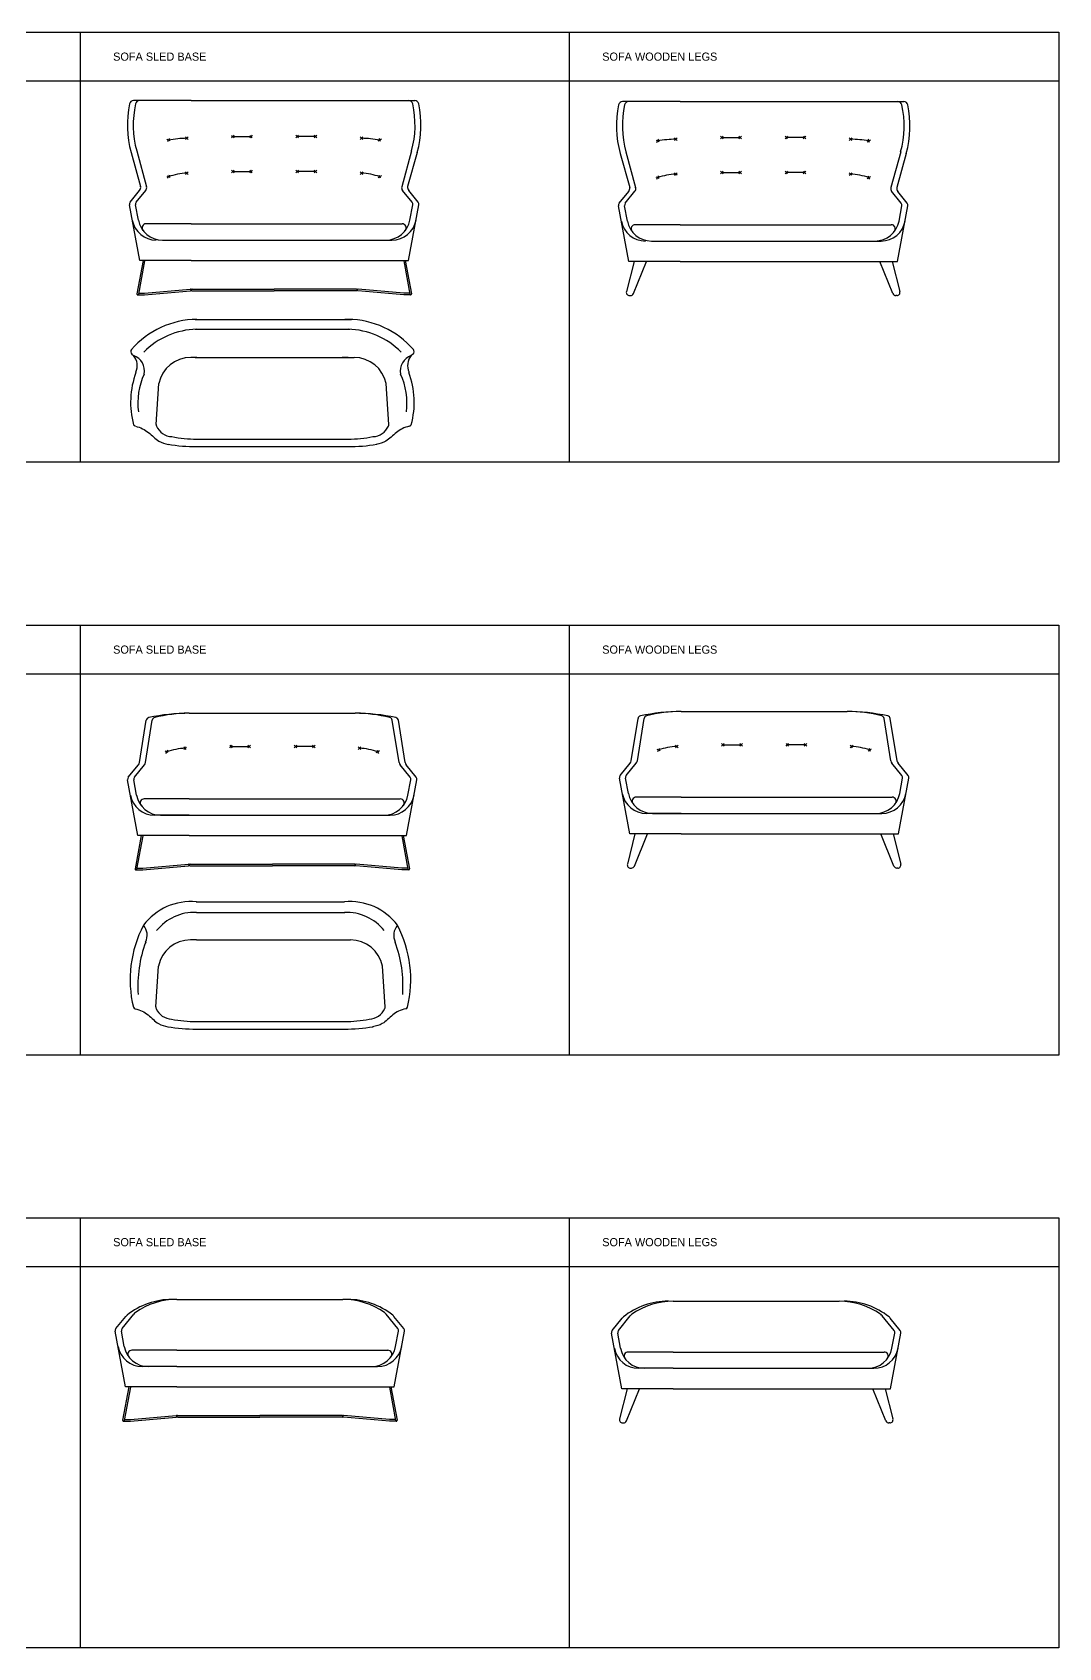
# Model space of a CAD drawing. Header units: millimetres. Extents: x 610 to 13201, y -2506 to 7398.
# Drawn here: x 6906 to 13201, y -2506 to 7398 of the extents above; entities that cross this region are included whole.
import ezdxf

# ---------------------------------------------------------------- set-up
doc = ezdxf.new("R2010")
doc.units = ezdxf.units.MM

# ---------------------------------------------------------------- blocks, each defined once
blk = doc.blocks.new('Table')
for p, q in [((220.1, 4515), (220.1, 7150.4)), ((3220.1, 4515), (3220.1, 7150.4)), ((6211.8, 4515), (6211.8, 7150.4)), ((9211.8, 4515), (9211.8, 7150.4)), ((-379.9, 6850.4), (220.1, 6850.4)), ((12211.8, 6850.4), (-379.9, 6850.4)), ((220.1, 4515), (220.1, 4815)), ((220.1, 4515), (220.1, 4815))]:
    blk.add_line(p, q)
blk.add_lwpolyline([(-379.9, 7150.4), (12211.8, 7150.4), (12211.8, 4515), (-379.9, 4515), (-379.9, 7147.9)])
at = {"char_height": 50}
for s, insert, width, attachment_point in [('MYLO', (-85.8, 7001.2), 588.193, 5), ('ARMCHAIR SLED BASE', (420.1, 7026.2), 2952.329, 1), ('ARMCHAIR WOODEN LEGS', (3420.1, 7026.2), 2952.329, 1), ('SOFA SLED BASE', (6411.8, 7026.2), 2952.329, 1), ('SOFA WOODEN LEGS', (9411.8, 7026.2), 2952.329, 1)]:
    blk.add_mtext(s, dxfattribs=dict(at, insert=insert, width=width, attachment_point=attachment_point))
blk = doc.blocks.new('Table 2')
for p, q in [((1209.7, 4762.3), (1209.7, 7397.7)), ((4209.7, 4762.3), (4209.7, 7397.7)), ((7201.5, 4762.3), (7201.5, 7397.7)), ((10201.5, 4762.3), (10201.5, 7397.7)), ((609.7, 7097.7), (1209.7, 7097.7)), ((13201.5, 7097.7), (609.7, 7097.7)), ((1209.7, 4762.3), (1209.7, 5062.3)), ((1209.7, 4762.3), (1209.7, 5062.3))]:
    blk.add_line(p, q)
blk.add_lwpolyline([(609.7, 7397.7), (13201.5, 7397.7), (13201.5, 4762.3), (609.7, 4762.3), (609.7, 7395.2)])
at = {"char_height": 50}
for s, insert, width, attachment_point in [('MYCROFT', (903.8, 7248.5), 588.193, 5), ('ARMCHAIR SLED BASE', (1409.7, 7273.5), 2952.329, 1), ('ARMCHAIR WOODEN LEGS', (4409.7, 7273.5), 2952.329, 1), ('SOFA SLED BASE', (7401.5, 7273.5), 2952.329, 1), ('SOFA WOODEN LEGS', (10401.5, 7273.5), 2952.329, 1)]:
    blk.add_mtext(s, dxfattribs=dict(at, insert=insert, width=width, attachment_point=attachment_point))
blk = doc.blocks.new('Table 3')
for p, q in [((3024.5, -2744.3), (3024.5, -108.9)), ((6024.5, -2744.3), (6024.5, -108.9)), ((9016.3, -2744.3), (9016.3, -108.9)), ((12016.3, -2744.3), (12016.3, -108.9)), ((2424.5, -408.9), (3024.5, -408.9)), ((15016.3, -408.9), (2424.5, -408.9)), ((3024.5, -2744.3), (3024.5, -2444.3)), ((3024.5, -2744.3), (3024.5, -2444.3))]:
    blk.add_line(p, q)
blk.add_lwpolyline([(2424.5, -108.9), (15016.3, -108.9), (15016.3, -2744.3), (2424.5, -2744.3), (2424.5, -111.4)])
at = {"char_height": 50}
for s, insert, width, attachment_point in [('MYLAR', (2718.6, -258.1), 588.193, 5), ('ARMCHAIR SLED BASE', (3224.5, -233.1), 2952.329, 1), ('ARMCHAIR WOODEN LEGS', (6224.5, -233.1), 2952.329, 1), ('SOFA SLED BASE', (9216.3, -233.1), 2952.329, 1), ('SOFA WOODEN LEGS', (12216.3, -233.1), 2952.329, 1)]:
    blk.add_mtext(s, dxfattribs=dict(at, insert=insert, width=width, attachment_point=attachment_point))
blk = doc.blocks.new('MARK Mylo sofa Plan')
for p, q in [((-5330.1, 5789.4), (-4420.2, 5789.4)), ((-5329.7, 5724.5), (-4419.8, 5724.5)), ((-5329.3, 5555.8), (-5366.3, 5555.8)), ((-5329.3, 5555.8), (-4419.4, 5555.8)), ((-4421, 5555.8), (-4384, 5555.8)), ((-5578.8, 5145.9), (-5562.2, 5396.1)), ((-4171.5, 5145.9), (-4188.2, 5396.1)), ((-5330.2, 5055.8), (-4400.3, 5055.6)), ((-5330.1, 5009.4), (-4420.2, 5009.4))]:
    blk.add_line(p, q)
for centre, radius, start, end in [((-5364.1, 5428.5), 362.6, 84.49718, 143.17293), ((-4386.3, 5428.5), 362.6, 36.82707, 95.50282), ((-5014.8, 5312.2), 721.3, 152.44244, 193.51933), ((-5725.9, 5584), 94.6, 334.50356, 40.86322), ((-5343.2, 5432), 292.7, 87.35619, 141.79426), ((-4407.1, 5432), 292.7, 38.20574, 92.64381), ((-4024.5, 5584), 94.6, 139.13678, 205.49644), ((-4735.5, 5312.2), 721.3, 346.48067, 27.55756), ((-5366.3, 5355.8), 200, 90, 168.3654), ((-4384, 5355.8), 200, 11.6346, 90), ((-4906.2, 5274), 782, 159.85918, 183.77085), ((-4844.1, 5274), 782, 356.22915, 20.14082), ((-5697.6, 5154.7), 21.6, 210.98701, 247.75772), ((-5558.9, 5144.2), 20, 175.16625, 205.70539), ((-5475.7, 5181.3), 111, 204.3172, 266.96056), ((-5329.3, 5856.6), 800.8, 259.03578, 270), ((-4421, 5856.6), 800.8, 270, 280.96422), ((-4274.6, 5181.3), 111, 273.03944, 335.6828), ((-4191.5, 5144.2), 20, 334.29461, 4.83375), ((-4052.7, 5154.7), 21.6, 292.24228, 329.01299), ((-5328.8, 6093.5), 1084, 260.64733, 269.9717), ((-4421.6, 6093.5), 1084, 270.0283, 279.35267)]:
    blk.add_arc(centre, radius, start, end)
for points in [[(-5705.8, 5134.7), (-5689.5, 5130.7), (-5648.6, 5118), (-5604.3, 5078.2), (-5557.3, 5035.6), (-5523.1, 5027.9), (-5502.2, 5023.2)], [(-4044.5, 5134.7), (-4060.8, 5130.7), (-4101.8, 5118), (-4146.1, 5078.2), (-4193.1, 5035.6), (-4227.3, 5027.9), (-4248.1, 5023.2)]]:
    blk.add_open_spline(points, degree=3, knots=[3.3408, 3.3408, 3.3408, 3.3408, 51.149372, 137.192926, 177.314032, 239.800211, 239.800211, 239.800211, 239.800211])
blk = doc.blocks.new('MARK Mycroft sofa Plan')
for p, q in [((-5331.6, 7127.3), (-5351.6, 7127.3)), ((-5341.6, 7127.3), (-4393, 7127.3)), ((-5341.6, 7066.6), (-4393, 7067.3)), ((-5331.6, 7127.3), (-5311.6, 7127.3)), ((-4403, 7127.3), (-4423, 7127.3)), ((-4403, 7127.3), (-4383, 7127.3)), ((-5729.7, 6914.8), (-5719.3, 6905.8)), ((-5331.6, 6893.7), (-5368.6, 6893.7)), ((-5341.6, 6893.7), (-4393, 6893.7)), ((-5331.6, 6893.7), (-5294.7, 6893.7)), ((-4403, 6893.7), (-4440, 6893.7)), ((-4403, 6893.7), (-4366, 6893.7)), ((-4004.9, 6914.8), (-4015.4, 6905.8)), ((-5581.2, 6483.8), (-5564.5, 6734)), ((-4153.5, 6483.8), (-4170.2, 6734)), ((-5341.6, 6393.7), (-4393, 6393.7)), ((-5341.6, 6347.3), (-4393, 6347.3))]:
    blk.add_line(p, q)
for centre, radius, start, end in [((-5325.7, 6587.9), 539.5, 90.62815, 138.87062), ((-5315.5, 6581.8), 485.8, 91.90692, 134.65973), ((-4408.9, 6587.9), 539.5, 41.12938, 89.37185), ((-4419.2, 6581.8), 485.8, 45.34027, 88.09308), ((-5716.7, 6930), 20, 140.3531, 229.37129), ((-4018, 6930), 20, 310.62871, 39.6469), ((-5790.8, 6843.9), 94.6, 334.50356, 40.86322), ((-5750.4, 6812.1), 98.7, 348.28255, 71.60937), ((-5368.6, 6693.7), 200, 90, 168.3654), ((-4366, 6693.7), 200, 11.6346, 90), ((-3984.3, 6812.1), 98.7, 108.39063, 191.71745), ((-3943.9, 6843.9), 94.6, 139.13678, 205.49644), ((-5218.3, 6619.7), 519, 159.45993, 195.45606), ((-5270.9, 6615.4), 421.7, 155.23494, 187.49786), ((-4463.8, 6615.4), 421.7, 352.50214, 24.76506), ((-4516.4, 6619.7), 519, 344.54394, 20.54007), ((-5700, 6492.6), 21.6, 210.98701, 247.75772), ((-5561.2, 6482.1), 20, 175.16625, 205.70539), ((-5478.1, 6519.2), 111, 204.3172, 266.96056), ((-4256.6, 6519.2), 111, 273.03944, 335.6828), ((-4173.4, 6482.1), 20, 334.29461, 4.83375), ((-4034.7, 6492.6), 21.6, 292.24228, 329.01299), ((-5331.1, 7431.4), 1084, 260.64733, 269.9717), ((-5331.6, 7194.5), 800.8, 259.03578, 270), ((-4403, 7194.5), 800.8, 270, 280.96422), ((-4403.6, 7431.4), 1084, 270.0283, 279.35267)]:
    blk.add_arc(centre, radius, start, end)
for points in [[(-5708.1, 6472.6), (-5691.9, 6468.6), (-5650.9, 6455.9), (-5606.6, 6416.1), (-5559.6, 6373.5), (-5525.4, 6365.8), (-5504.6, 6361.1)], [(-4026.5, 6472.6), (-4042.8, 6468.6), (-4083.8, 6455.9), (-4128.1, 6416.1), (-4175.1, 6373.5), (-4209.3, 6365.8), (-4230.1, 6361.1)]]:
    blk.add_open_spline(points, degree=3, knots=[3.3408, 3.3408, 3.3408, 3.3408, 51.149372, 137.192926, 177.314032, 239.800211, 239.800211, 239.800211, 239.800211])
blk = doc.blocks.new('MARK Mylo sofa sled base Front elevation')
for p, q in [((14994.8, 7384.2), (15036.4, 7642.9)), ((15032.3, 7384.2), (15074, 7643.4)), ((15301, 7686.3), (16318.7, 7686.3)), ((16587.5, 7384.2), (16545.8, 7643.4)), ((16625, 7384.2), (16583.4, 7642.9)), ((15152.2, 7455.4), (15162.2, 7450.4)), ((15157.2, 7440.5), (15162.2, 7450.4)), ((15167.2, 7460.4), (15162.2, 7450.4)), ((15172.1, 7445.5), (15162.2, 7450.4)), ((15266.8, 7479.8), (15274.7, 7472)), ((15266.9, 7464.1), (15274.7, 7472)), ((15282.5, 7479.9), (15274.7, 7472)), ((15282.6, 7464.2), (15274.7, 7472)), ((15548.7, 7489.8), (15556.5, 7482)), ((15548.7, 7474.1), (15556.5, 7482)), ((15564.4, 7489.9), (15556.5, 7482)), ((15556.5, 7482), (15668.5, 7482)), ((15564.4, 7474.2), (15556.5, 7482)), ((15660.7, 7489.8), (15668.5, 7482)), ((15660.7, 7474.1), (15668.5, 7482)), ((15676.4, 7489.9), (15668.5, 7482)), ((15676.4, 7474.2), (15668.5, 7482)), ((15944.3, 7489.9), (15952.2, 7482)), ((15944.3, 7474.2), (15952.2, 7482)), ((15960, 7489.8), (15952.2, 7482)), ((16064.2, 7482), (15952.2, 7482)), ((15960, 7474.1), (15952.2, 7482)), ((16056.3, 7489.9), (16064.2, 7482)), ((16056.3, 7474.2), (16064.2, 7482)), ((16072, 7489.8), (16064.2, 7482)), ((16072, 7474.1), (16064.2, 7482)), ((16337.2, 7479.9), (16345, 7472)), ((16337.2, 7464.2), (16345, 7472)), ((16352.9, 7479.8), (16345, 7472)), ((16352.8, 7464.1), (16345, 7472)), ((16447.7, 7445.5), (16457.6, 7450.4)), ((16452.6, 7460.4), (16457.6, 7450.4)), ((16467.5, 7455.4), (16457.6, 7450.4)), ((16462.6, 7440.5), (16457.6, 7450.4)), ((14926.8, 7293.5), (14988.5, 7370.1)), ((14964.3, 7293.5), (15026, 7370.1)), ((16655.5, 7293.5), (16593.7, 7370.1)), ((16693, 7293.5), (16631.2, 7370.1)), ((14986, 6936.3), (14922.7, 7277.3)), ((14977.5, 7183.9), (14960.2, 7277.3)), ((16633.7, 6936.3), (16697, 7277.3)), ((16642.2, 7183.9), (16659.5, 7277.3)), ((15301, 7161.3), (15025, 7161.3)), ((15301, 7161.3), (16319.7, 7161.3)), ((16318.7, 7161.3), (16594.7, 7161.3)), ((15301, 7061.3), (15087.5, 7061.3)), ((15125, 7061.3), (16106.2, 7061.3)), ((16106.2, 7061.3), (16318.7, 7061.3)), ((16318.7, 7061.3), (16532.2, 7061.3)), ((15006, 6936.3), (14968.1, 6732.2)), ((15015.9, 6934.5), (14978, 6730.4)), ((15301, 6936.3), (14986, 6936.3)), ((15301, 6936.3), (16319.7, 6936.3)), ((16318.7, 6936.3), (16633.7, 6936.3)), ((16603.9, 6934.5), (16641.8, 6730.4)), ((16613.7, 6936.3), (16651.6, 6732.2)), ((14979.1, 6736.3), (15014.4, 6736.3)), ((15015.2, 6736.3), (15295.6, 6760.9)), ((15015.7, 6726.3), (15296.5, 6750.9)), ((15301, 6755.9), (15301, 6755.9)), ((15301, 6755.9), (15301, 6755.9)), ((15305.6, 6750.9), (15810.3, 6750.9)), ((15306, 6760.9), (15810.3, 6760.9)), ((16314.7, 6760.9), (15810.3, 6760.9)), ((16315.1, 6750.9), (15810.3, 6750.9)), ((16604.1, 6726.3), (16323.3, 6750.9)), ((16604.5, 6736.3), (16324.2, 6760.9)), ((16640.7, 6736.3), (16605.4, 6736.3)), ((14973, 6726.3), (14973, 6726.3)), ((14973, 6726.3), (15014.8, 6726.3)), ((16646.7, 6726.3), (16604.9, 6726.3)), ((16646.7, 6726.3), (16646.7, 6726.3))]:
    blk.add_line(p, q)
for centre, radius, start, end in [((15056.1, 7639.8), 20, 102.36738, 170.86982), ((15301, 6522.9), 1163.4, 90, 102.36738), ((15093.7, 7640.3), 20, 104.31047, 170.86982), ((15301, 6827.5), 858.7, 90, 104.31047), ((16318.7, 6522.9), 1163.4, 77.63262, 90), ((16318.7, 6827.5), 858.7, 75.68953, 90), ((16526, 7640.3), 20, 9.13018, 75.68953), ((16563.6, 7639.8), 20, 9.13018, 77.63262), ((15301, 7029.7), 443, 93.40475, 108.26756), ((16318.7, 7029.7), 443, 71.73244, 86.59525), ((14965.2, 7388.9), 30, 321.14663, 350.86982), ((15002.7, 7388.9), 30, 321.14663, 350.86982), ((16617.1, 7388.9), 30, 189.13018, 218.85337), ((16654.6, 7388.9), 30, 189.13018, 218.85337), ((14942.4, 7280.9), 20, 141.14663, 190.52078), ((14979.9, 7280.9), 20, 141.14663, 190.52078), ((16639.9, 7280.9), 20, 349.47922, 38.85337), ((16677.4, 7280.9), 20, 349.47922, 38.85337), ((15087.5, 7211.3), 150, 190.52078, 270), ((15125, 7211.3), 150, 190.52078, 270), ((15025, 7136.3), 25, 90, 216.8699), ((16494.7, 7211.3), 150, 270, 349.47922), ((16532.2, 7211.3), 150, 270, 349.47922), ((16594.7, 7136.3), 25, 323.1301, 90), ((15014.4, 6746.3), 10, 270, 274.99926), ((15296, 6755.9), 5, 0, 94.99926), ((15296, 6755.9), 5, 274.99926, 0), ((15306, 6755.9), 5, 85.00074, 180), ((15306, 6755.9), 5, 180, 265.00074), ((16314.7, 6755.9), 5, 0, 94.99926), ((16314.7, 6755.9), 5, 274.99926, 0), ((16323.7, 6755.9), 5, 85.00074, 180), ((16323.7, 6755.9), 5, 180, 265.00074), ((16605.4, 6746.3), 10, 265.00074, 270), ((14973, 6731.3), 5, 169.47922, 270), ((14973, 6731.3), 5, 270, 349.47922), ((15014.8, 6736.3), 10, 270, 274.99926), ((16604.9, 6736.3), 10, 265.00074, 270), ((16646.7, 6731.3), 5, 190.52078, 270), ((16646.7, 6731.3), 5, 270, 10.52078)]:
    blk.add_arc(centre, radius, start, end)
blk = doc.blocks.new('MARK Mylo sofa wooden legs Front elevation')
for p, q in [((14994.8, 5625.6), (15036.4, 5884.4)), ((15032.3, 5625.6), (15074, 5884.9)), ((15301, 5927.8), (16318.7, 5927.8)), ((16587.5, 5625.6), (16545.8, 5884.9)), ((16625, 5625.6), (16583.4, 5884.4)), ((15152.2, 5696.9), (15162.2, 5691.9)), ((15157.2, 5682), (15162.2, 5691.9)), ((15167.2, 5701.8), (15162.2, 5691.9)), ((15172.1, 5686.9), (15162.2, 5691.9)), ((15266.8, 5721.3), (15274.7, 5713.5)), ((15266.9, 5705.6), (15274.7, 5713.5)), ((15282.5, 5721.3), (15274.7, 5713.5)), ((15282.6, 5705.6), (15274.7, 5713.5)), ((15548.7, 5731.3), (15556.5, 5723.5)), ((15548.7, 5715.6), (15556.5, 5723.5)), ((15564.4, 5731.3), (15556.5, 5723.5)), ((15556.5, 5723.5), (15668.5, 5723.5)), ((15564.4, 5715.6), (15556.5, 5723.5)), ((15660.7, 5731.3), (15668.5, 5723.5)), ((15660.7, 5715.6), (15668.5, 5723.5)), ((15676.4, 5731.3), (15668.5, 5723.5)), ((15676.4, 5715.6), (15668.5, 5723.5)), ((15944.3, 5731.3), (15952.2, 5723.5)), ((15944.3, 5715.6), (15952.2, 5723.5)), ((15960, 5731.3), (15952.2, 5723.5)), ((16064.2, 5723.5), (15952.2, 5723.5)), ((15960, 5715.6), (15952.2, 5723.5)), ((16056.3, 5731.3), (16064.2, 5723.5)), ((16056.3, 5715.6), (16064.2, 5723.5)), ((16072, 5731.3), (16064.2, 5723.5)), ((16072, 5715.6), (16064.2, 5723.5)), ((16337.2, 5721.3), (16345, 5713.5)), ((16337.2, 5705.6), (16345, 5713.5)), ((16352.9, 5721.3), (16345, 5713.5)), ((16352.8, 5705.6), (16345, 5713.5)), ((16447.7, 5686.9), (16457.6, 5691.9)), ((16452.6, 5701.8), (16457.6, 5691.9)), ((16467.5, 5696.9), (16457.6, 5691.9)), ((16462.6, 5682), (16457.6, 5691.9)), ((14926.8, 5534.9), (14988.5, 5611.6)), ((14964.3, 5534.9), (15026, 5611.6)), ((16655.5, 5534.9), (16593.7, 5611.6)), ((16693, 5534.9), (16631.2, 5611.6)), ((14986, 5177.8), (14922.7, 5518.7)), ((14977.5, 5425.4), (14960.2, 5518.7)), ((16633.7, 5177.8), (16697, 5518.7)), ((16642.2, 5425.4), (16659.5, 5518.7)), ((15301, 5402.8), (15025, 5402.8)), ((15301, 5402.8), (16319.7, 5402.8)), ((16318.7, 5402.8), (16594.7, 5402.8)), ((15301, 5302.8), (15087.5, 5302.8)), ((15125, 5302.8), (16106.2, 5302.8)), ((16106.2, 5302.8), (16318.7, 5302.8)), ((16318.7, 5302.8), (16532.2, 5302.8)), ((15017.8, 5177.8), (14971.2, 4992.6)), ((15301, 5177.8), (14986, 5177.8)), ((15014.1, 4980.2), (15094.2, 5177.8)), ((15301, 5177.8), (16319.7, 5177.8)), ((16318.7, 5177.8), (16633.7, 5177.8)), ((16605.7, 4980.2), (16525.5, 5177.8)), ((16601.9, 5177.8), (16648.6, 4992.6)), ((14990.6, 4967.8), (14995.5, 4967.8)), ((16629.2, 4967.8), (16624.2, 4967.8))]:
    blk.add_line(p, q)
for centre, radius, start, end in [((15056.1, 5881.2), 20, 102.36738, 170.86982), ((15301, 4764.3), 1163.4, 90, 102.36738), ((15093.7, 5881.7), 20, 104.31047, 170.86982), ((15301, 5069), 858.7, 90, 104.31047), ((16318.7, 4764.3), 1163.4, 77.63262, 90), ((16318.7, 5069), 858.7, 75.68953, 90), ((16526, 5881.7), 20, 9.13018, 75.68953), ((16563.6, 5881.2), 20, 9.13018, 77.63262), ((15301, 5271.2), 443, 93.40475, 108.26756), ((16318.7, 5271.2), 443, 71.73244, 86.59525), ((14965.2, 5630.4), 30, 321.14663, 350.86982), ((15002.7, 5630.4), 30, 321.14663, 350.86982), ((16617.1, 5630.4), 30, 189.13018, 218.85337), ((16654.6, 5630.4), 30, 189.13018, 218.85337), ((14942.4, 5522.4), 20, 141.14663, 190.52078), ((14979.9, 5522.4), 20, 141.14663, 190.52078), ((16639.9, 5522.4), 20, 349.47922, 38.85337), ((16677.4, 5522.4), 20, 349.47922, 38.85337), ((15087.5, 5452.8), 150, 190.52078, 270), ((15125, 5452.8), 150, 190.52078, 270), ((15025, 5377.8), 25, 90, 216.8699), ((16494.7, 5452.8), 150, 270, 349.47922), ((16532.2, 5452.8), 150, 270, 349.47922), ((16594.7, 5377.8), 25, 323.1301, 90), ((14990.6, 4987.8), 20, 165.86387, 270), ((14995.5, 4987.8), 20, 270, 337.91447), ((16624.2, 4987.8), 20, 202.08553, 270), ((16629.2, 4987.8), 20, 270, 14.13613)]:
    blk.add_arc(centre, radius, start, end)
blk = doc.blocks.new('MARK Mycroft sofa sled base Front elevation')
for p, q in [((17451.3, 7916.3), (17098, 7916.3)), ((17451.3, 7916.3), (18469.9, 7916.3)), ((18469.9, 7916.3), (18823.1, 7916.3)), ((17303, 7680.1), (17313, 7675.1)), ((17308, 7665.2), (17313, 7675.1)), ((17317.9, 7685), (17313, 7675.1)), ((17322.9, 7670.1), (17313, 7675.1)), ((17417.1, 7693.7), (17425, 7685.9)), ((17417.2, 7678), (17425, 7685.9)), ((17432.8, 7693.8), (17425, 7685.9)), ((17432.8, 7678.1), (17425, 7685.9)), ((17698.9, 7703.7), (17706.8, 7695.9)), ((17699, 7688), (17706.8, 7695.9)), ((17714.6, 7703.8), (17706.8, 7695.9)), ((17706.8, 7695.9), (17818.8, 7695.9)), ((17714.7, 7688.1), (17706.8, 7695.9)), ((17810.9, 7703.7), (17818.8, 7695.9)), ((17811, 7688), (17818.8, 7695.9)), ((17826.6, 7703.8), (17818.8, 7695.9)), ((17826.7, 7688.1), (17818.8, 7695.9)), ((18094.5, 7688.1), (18102.4, 7695.9)), ((18094.6, 7703.8), (18102.4, 7695.9)), ((18110.3, 7703.7), (18102.4, 7695.9)), ((18214.4, 7695.9), (18102.4, 7695.9)), ((18110.2, 7688), (18102.4, 7695.9)), ((18206.5, 7688.1), (18214.4, 7695.9)), ((18206.6, 7703.8), (18214.4, 7695.9)), ((18222.3, 7703.7), (18214.4, 7695.9)), ((18222.2, 7688), (18214.4, 7695.9)), ((18488.3, 7678.1), (18496.2, 7685.9)), ((18488.4, 7693.8), (18496.2, 7685.9)), ((18504.1, 7693.7), (18496.2, 7685.9)), ((18504, 7678), (18496.2, 7685.9)), ((18598.3, 7670.1), (18608.2, 7675.1)), ((18603.2, 7685), (18608.2, 7675.1)), ((18618.2, 7680.1), (18608.2, 7675.1)), ((18613.2, 7665.2), (18608.2, 7675.1)), ((17082.9, 7598.9), (17141.7, 7389.4)), ((17117.6, 7608.4), (17177.9, 7388.6)), ((18803.6, 7608.4), (18743.3, 7388.6)), ((18838.3, 7598.9), (18779.5, 7389.4)), ((17302.5, 7455.4), (17312.4, 7450.4)), ((17307.4, 7440.5), (17312.4, 7450.4)), ((17317.4, 7460.4), (17312.4, 7450.4)), ((17322.3, 7445.5), (17312.4, 7450.4)), ((17417.1, 7479.8), (17425, 7472)), ((17417.2, 7464.1), (17425, 7472)), ((17432.8, 7479.9), (17425, 7472)), ((17432.8, 7464.2), (17425, 7472)), ((17698.9, 7489.8), (17706.8, 7482)), ((17699, 7474.1), (17706.8, 7482)), ((17714.6, 7489.9), (17706.8, 7482)), ((17706.8, 7482), (17818.8, 7482)), ((17714.7, 7474.2), (17706.8, 7482)), ((17810.9, 7489.8), (17818.8, 7482)), ((17811, 7474.1), (17818.8, 7482)), ((17826.6, 7489.9), (17818.8, 7482)), ((17826.7, 7474.2), (17818.8, 7482)), ((18094.5, 7474.2), (18102.4, 7482)), ((18094.6, 7489.9), (18102.4, 7482)), ((18110.3, 7489.8), (18102.4, 7482)), ((18214.4, 7482), (18102.4, 7482)), ((18110.2, 7474.1), (18102.4, 7482)), ((18206.5, 7474.2), (18214.4, 7482)), ((18206.6, 7489.9), (18214.4, 7482)), ((18222.3, 7489.8), (18214.4, 7482)), ((18222.2, 7474.1), (18214.4, 7482)), ((18488.3, 7464.2), (18496.2, 7472)), ((18488.4, 7479.9), (18496.2, 7472)), ((18504.1, 7479.8), (18496.2, 7472)), ((18504, 7464.1), (18496.2, 7472)), ((18598.9, 7445.5), (18608.8, 7450.4)), ((18603.8, 7460.4), (18608.8, 7450.4)), ((18618.7, 7455.4), (18608.8, 7450.4)), ((18613.8, 7440.5), (18608.8, 7450.4)), ((17077, 7293.5), (17135.4, 7365.9)), ((17114.5, 7293.5), (17173.3, 7366.3)), ((18806.6, 7293.5), (18747.9, 7366.3)), ((18844.1, 7293.5), (18785.8, 7365.9)), ((17136.3, 6936.3), (17073, 7277.3)), ((17127.8, 7183.9), (17110.5, 7277.3)), ((18784.9, 6936.3), (18848.2, 7277.3)), ((18793.4, 7183.9), (18810.7, 7277.3)), ((17451.3, 7161.3), (17175.3, 7161.3)), ((17451.3, 7161.3), (18469.9, 7161.3)), ((18469.9, 7161.3), (18745.9, 7161.3)), ((17275.3, 7061.3), (18256.4, 7061.3)), ((18256.4, 7061.3), (18683.4, 7061.3)), ((17156.3, 6936.3), (17118.4, 6732.2)), ((17166.1, 6934.5), (17128.2, 6730.4)), ((17451.3, 6936.3), (17136.3, 6936.3)), ((17451.3, 6936.3), (18469.9, 6936.3)), ((18469.9, 6936.3), (18784.9, 6936.3)), ((18469.9, 6936.3), (18784.9, 6936.3)), ((18755.1, 6934.5), (18793, 6730.4)), ((18764.9, 6936.3), (18802.8, 6732.2)), ((17129.3, 6736.3), (17164.6, 6736.3)), ((17165.5, 6736.3), (17445.8, 6760.9)), ((17165.9, 6726.3), (17446.7, 6750.9)), ((17451.3, 6755.9), (17451.3, 6755.9)), ((17451.3, 6755.9), (17451.3, 6755.9)), ((17455.8, 6750.9), (17960.6, 6750.9)), ((17456.3, 6760.9), (17960.6, 6760.9)), ((18464.9, 6760.9), (17960.6, 6760.9)), ((18465.3, 6750.9), (17960.6, 6750.9)), ((18755.3, 6726.3), (18474.5, 6750.9)), ((18755.7, 6736.3), (18475.3, 6760.9)), ((18791.9, 6736.3), (18756.6, 6736.3)), ((17123.3, 6726.3), (17123.3, 6726.3)), ((17123.3, 6726.3), (17165.1, 6726.3)), ((18797.9, 6726.3), (18756.1, 6726.3)), ((18797.9, 6726.3), (18797.9, 6726.3))]:
    blk.add_line(p, q)
for centre, radius, start, end in [((17696.3, 7767.1), 636, 168.26845, 195.33328), ((17098, 7891.3), 25, 90, 168.26845), ((17696.3, 7767.1), 600, 167.52248, 195.33328), ((17134.9, 7891.3), 25, 90, 167.52248), ((18786.3, 7891.3), 25, 12.47752, 90), ((18224.9, 7767.1), 600, 344.66672, 12.47752), ((18823.1, 7891.3), 25, 11.73155, 90), ((18224.9, 7767.1), 636, 344.66672, 11.73155), ((17451.3, 6827.5), 858.7, 91.75576, 99.26959), ((18469.9, 6827.5), 858.7, 80.73041, 88.24424), ((17451.3, 7029.7), 443, 93.40475, 108.26756), ((18469.9, 7029.7), 443, 71.73244, 86.59525), ((17112.1, 7384.8), 30, 321.14663, 8.94538), ((17153.8, 7382), 25, 321.14663, 15.33328), ((18767.4, 7382), 25, 164.66672, 218.85337), ((18809.1, 7384.8), 30, 171.05462, 218.85337), ((17092.6, 7280.9), 20, 141.14663, 190.52078), ((17130.1, 7280.9), 20, 141.14663, 190.52078), ((18791.1, 7280.9), 20, 349.47922, 38.85337), ((18828.6, 7280.9), 20, 349.47922, 38.85337), ((17237.8, 7211.3), 150, 190.52078, 270), ((17275.3, 7211.3), 150, 190.52078, 270), ((17175.3, 7136.3), 25, 90, 216.8699), ((18645.9, 7211.3), 150, 270, 349.47922), ((18683.4, 7211.3), 150, 270, 349.47922), ((18745.9, 7136.3), 25, 323.1301, 90), ((17164.6, 6746.3), 10, 270, 274.99926), ((17446.3, 6755.9), 5, 0, 94.99926), ((17446.3, 6755.9), 5, 274.99926, 0), ((17456.3, 6755.9), 5, 85.00074, 180), ((17456.3, 6755.9), 5, 180, 265.00074), ((18464.9, 6755.9), 5, 0, 94.99926), ((18464.9, 6755.9), 5, 274.99926, 0), ((18474.9, 6755.9), 5, 85.00074, 180), ((18474.9, 6755.9), 5, 180, 265.00074), ((18756.6, 6746.3), 10, 265.00074, 270), ((17123.3, 6731.3), 5, 169.47922, 270), ((17123.3, 6731.3), 5, 270, 349.47922), ((17165.1, 6736.3), 10, 270, 274.99926), ((18756.1, 6736.3), 10, 265.00074, 270), ((18797.9, 6731.3), 5, 190.52078, 270), ((18797.9, 6731.3), 5, 270, 10.52078)]:
    blk.add_arc(centre, radius, start, end)
blk = doc.blocks.new('MARK Mycroft sofa wooden legs Front elevation')
for p, q in [((17451.3, 6157.8), (17098, 6157.8)), ((17451.3, 6157.8), (18469.9, 6157.8)), ((18469.9, 6157.8), (18823.1, 6157.8)), ((17698.9, 5945.2), (17706.8, 5937.4)), ((17714.6, 5945.2), (17706.8, 5937.4)), ((17810.9, 5945.2), (17818.8, 5937.4)), ((17826.6, 5945.2), (17818.8, 5937.4)), ((18094.6, 5945.2), (18102.4, 5937.4)), ((18110.3, 5945.2), (18102.4, 5937.4)), ((18206.6, 5945.2), (18214.4, 5937.4)), ((18222.3, 5945.2), (18214.4, 5937.4)), ((17117.6, 5849.9), (17177.9, 5630.1)), ((17303, 5921.5), (17313, 5916.5)), ((17308, 5906.6), (17313, 5916.5)), ((17317.9, 5926.5), (17313, 5916.5)), ((17322.9, 5911.5), (17313, 5916.5)), ((17417.1, 5935.2), (17425, 5927.4)), ((17417.2, 5919.5), (17425, 5927.4)), ((17432.8, 5935.2), (17425, 5927.4)), ((17432.8, 5919.5), (17425, 5927.4)), ((17699, 5929.5), (17706.8, 5937.4)), ((17706.8, 5937.4), (17818.8, 5937.4)), ((17714.7, 5929.5), (17706.8, 5937.4)), ((17811, 5929.5), (17818.8, 5937.4)), ((17826.7, 5929.5), (17818.8, 5937.4)), ((18094.5, 5929.5), (18102.4, 5937.4)), ((18214.4, 5937.4), (18102.4, 5937.4)), ((18110.2, 5929.5), (18102.4, 5937.4)), ((18206.5, 5929.5), (18214.4, 5937.4)), ((18222.2, 5929.5), (18214.4, 5937.4)), ((18488.3, 5919.5), (18496.2, 5927.4)), ((18488.4, 5935.2), (18496.2, 5927.4)), ((18504.1, 5935.2), (18496.2, 5927.4)), ((18504, 5919.5), (18496.2, 5927.4)), ((18598.3, 5911.5), (18608.2, 5916.5)), ((18603.2, 5926.5), (18608.2, 5916.5)), ((18618.2, 5921.5), (18608.2, 5916.5)), ((18613.2, 5906.6), (18608.2, 5916.5)), ((18803.6, 5849.9), (18743.3, 5630.1)), ((17082.9, 5840.3), (17141.7, 5630.9)), ((18838.3, 5840.3), (18779.5, 5630.9)), ((17302.5, 5696.9), (17312.4, 5691.9)), ((17307.4, 5682), (17312.4, 5691.9)), ((17317.4, 5701.8), (17312.4, 5691.9)), ((17322.3, 5686.9), (17312.4, 5691.9)), ((17417.1, 5721.3), (17425, 5713.5)), ((17417.2, 5705.6), (17425, 5713.5)), ((17432.8, 5721.3), (17425, 5713.5)), ((17432.8, 5705.6), (17425, 5713.5)), ((17698.9, 5731.3), (17706.8, 5723.5)), ((17699, 5715.6), (17706.8, 5723.5)), ((17714.6, 5731.3), (17706.8, 5723.5)), ((17706.8, 5723.5), (17818.8, 5723.5)), ((17714.7, 5715.6), (17706.8, 5723.5)), ((17810.9, 5731.3), (17818.8, 5723.5)), ((17811, 5715.6), (17818.8, 5723.5)), ((17826.6, 5731.3), (17818.8, 5723.5)), ((17826.7, 5715.6), (17818.8, 5723.5)), ((18094.5, 5715.6), (18102.4, 5723.5)), ((18094.6, 5731.3), (18102.4, 5723.5)), ((18110.3, 5731.3), (18102.4, 5723.5)), ((18214.4, 5723.5), (18102.4, 5723.5)), ((18110.2, 5715.6), (18102.4, 5723.5)), ((18206.5, 5715.6), (18214.4, 5723.5)), ((18206.6, 5731.3), (18214.4, 5723.5)), ((18222.3, 5731.3), (18214.4, 5723.5)), ((18222.2, 5715.6), (18214.4, 5723.5)), ((18488.3, 5705.6), (18496.2, 5713.5)), ((18488.4, 5721.3), (18496.2, 5713.5)), ((18504.1, 5721.3), (18496.2, 5713.5)), ((18504, 5705.6), (18496.2, 5713.5)), ((18598.9, 5686.9), (18608.8, 5691.9)), ((18603.8, 5701.8), (18608.8, 5691.9)), ((18618.7, 5696.9), (18608.8, 5691.9)), ((18613.8, 5682), (18608.8, 5691.9)), ((17077, 5534.9), (17135.4, 5607.4)), ((17114.5, 5534.9), (17173.3, 5607.8)), ((18806.6, 5534.9), (18747.9, 5607.8)), ((18844.1, 5534.9), (18785.8, 5607.4)), ((17136.3, 5177.8), (17073, 5518.7)), ((17127.8, 5425.4), (17110.5, 5518.7)), ((18784.9, 5177.8), (18848.2, 5518.7)), ((18793.4, 5425.4), (18810.7, 5518.7)), ((17451.3, 5402.8), (17175.3, 5402.8)), ((17451.3, 5402.8), (18469.9, 5402.8)), ((18469.9, 5402.8), (18745.9, 5402.8)), ((17275.3, 5302.8), (18256.4, 5302.8)), ((18256.4, 5302.8), (18683.4, 5302.8)), ((17168.1, 5177.8), (17121.4, 4992.6)), ((17451.3, 5177.8), (17136.3, 5177.8)), ((17164.3, 4980.2), (17244.5, 5177.8)), ((17451.3, 5177.8), (18469.9, 5177.8)), ((18469.9, 5177.8), (18784.9, 5177.8)), ((18469.9, 5177.8), (18784.9, 5177.8)), ((18755.9, 4980.2), (18675.8, 5177.8)), ((18752.2, 5177.8), (18798.8, 4992.6)), ((17140.8, 4967.8), (17145.8, 4967.8)), ((18779.4, 4967.8), (18774.5, 4967.8))]:
    blk.add_line(p, q)
for centre, radius, start, end in [((17098, 6132.8), 25, 90, 168.26845), ((17134.9, 6132.8), 25, 90, 167.52248), ((18786.3, 6132.8), 25, 12.47752, 90), ((18823.1, 6132.8), 25, 11.73155, 90), ((17696.3, 6008.5), 636, 168.26845, 195.33328), ((17696.3, 6008.5), 600, 167.52248, 195.33328), ((18224.9, 6008.5), 600, 344.66672, 12.47752), ((18224.9, 6008.5), 636, 344.66672, 11.73155), ((17451.3, 5069), 858.7, 91.75576, 99.26959), ((18469.9, 5069), 858.7, 80.73041, 88.24424), ((17451.3, 5271.2), 443, 93.40475, 108.26756), ((18469.9, 5271.2), 443, 71.73244, 86.59525), ((17112.1, 5626.2), 30, 321.14663, 8.94538), ((17153.8, 5623.5), 25, 321.14663, 15.33328), ((18767.4, 5623.5), 25, 164.66672, 218.85337), ((18809.1, 5626.2), 30, 171.05462, 218.85337), ((17092.6, 5522.4), 20, 141.14663, 190.52078), ((17130.1, 5522.4), 20, 141.14663, 190.52078), ((18791.1, 5522.4), 20, 349.47922, 38.85337), ((18828.6, 5522.4), 20, 349.47922, 38.85337), ((17237.8, 5452.8), 150, 190.52078, 270), ((17275.3, 5452.8), 150, 190.52078, 270), ((17175.3, 5377.8), 25, 90, 216.8699), ((18645.9, 5452.8), 150, 270, 349.47922), ((18683.4, 5452.8), 150, 270, 349.47922), ((18745.9, 5377.8), 25, 323.1301, 90), ((17140.8, 4987.8), 20, 165.86387, 270), ((17145.8, 4987.8), 20, 270, 337.91447), ((18774.5, 4987.8), 20, 202.08553, 270), ((18779.4, 4987.8), 20, 270, 14.13613)]:
    blk.add_arc(centre, radius, start, end)
blk = doc.blocks.new('MARK Mylar sofa wooden legs Front elevation')
for p, q in [((12954.8, 5714.2), (13972.5, 5714.2)), ((12580.6, 5534.9), (12641.2, 5610.1)), ((12618.1, 5534.9), (12690.1, 5624.2)), ((14309.3, 5534.9), (14237.3, 5624.2)), ((14346.8, 5534.9), (14286.2, 5610.1)), ((12639.8, 5177.8), (12576.5, 5518.7)), ((12631.3, 5425.4), (12614, 5518.7)), ((14287.5, 5177.8), (14350.8, 5518.7)), ((14296, 5425.4), (14313.3, 5518.7)), ((12954.8, 5402.8), (12678.8, 5402.8)), ((12954.8, 5402.8), (13972.5, 5402.8)), ((13972.5, 5402.8), (14248.5, 5402.8)), ((12954.8, 5302.8), (12741.3, 5302.8)), ((12954.8, 5302.8), (13972.5, 5302.8)), ((13972.5, 5302.8), (14186, 5302.8)), ((12671.6, 5177.8), (12625, 4992.6)), ((12954.8, 5177.8), (12639.8, 5177.8)), ((12667.9, 4980.2), (12748, 5177.8)), ((12954.8, 5177.8), (13972.5, 5177.8)), ((13972.5, 5177.8), (14287.5, 5177.8)), ((14259.5, 4980.2), (14179.3, 5177.8)), ((14255.7, 5177.8), (14302.4, 4992.6)), ((12644.4, 4967.8), (12649.3, 4967.8)), ((14283, 4967.8), (14278, 4967.8))]:
    blk.add_line(p, q)
for centre, radius, start, end in [((12924.8, 5271.2), 443, 90, 128.50702), ((12954.8, 5271.2), 443, 90, 125.0716), ((13972.5, 5271.2), 443, 54.9284, 90), ((14002.5, 5271.2), 443, 51.49298, 90), ((12680.1, 5578.8), 50, 128.50702, 141.14663), ((12729, 5592.9), 50, 125.0716, 141.14663), ((14198.4, 5592.9), 50, 38.85337, 54.9284), ((14247.2, 5578.8), 50, 38.85337, 51.49298), ((12596.2, 5522.4), 20, 141.14663, 190.52078), ((12633.7, 5522.4), 20, 141.14663, 190.52078), ((14293.7, 5522.4), 20, 349.47922, 38.85337), ((14331.2, 5522.4), 20, 349.47922, 38.85337), ((12741.3, 5452.8), 150, 190.52078, 270), ((12778.8, 5452.8), 150, 190.52078, 270), ((12678.8, 5377.8), 25, 90, 216.8699), ((14148.5, 5452.8), 150, 270, 349.47922), ((14186, 5452.8), 150, 270, 349.47922), ((14248.5, 5377.8), 25, 323.1301, 90), ((12644.4, 4987.8), 20, 165.86387, 270), ((12649.3, 4987.8), 20, 270, 337.91447), ((14278, 4987.8), 20, 202.08553, 270), ((14283, 4987.8), 20, 270, 14.13613)]:
    blk.add_arc(centre, radius, start, end)
blk = doc.blocks.new('MARK Mylar sofa sled base Front elevation')
for p, q in [((1894.7, -554.7), (2912.4, -554.7)), ((1520.5, -734), (1581.1, -658.8)), ((1558, -734), (1629.9, -644.7)), ((3249.1, -734), (3177.2, -644.7)), ((3286.6, -734), (3226, -658.8)), ((1579.7, -1091.2), (1516.4, -750.2)), ((1571.2, -843.6), (1553.9, -750.2)), ((3227.4, -1091.2), (3290.7, -750.2)), ((3235.9, -843.6), (3253.2, -750.2)), ((1894.7, -866.2), (1618.7, -866.2)), ((1894.7, -866.2), (2912.4, -866.2)), ((2912.4, -866.2), (3188.4, -866.2)), ((1894.7, -966.2), (1681.2, -966.2)), ((1894.7, -966.2), (2912.4, -966.2)), ((2912.4, -966.2), (3125.9, -966.2)), ((1599.7, -1091.2), (1561.8, -1295.3)), ((1609.5, -1093), (1571.6, -1297.1)), ((1894.7, -1091.2), (1579.7, -1091.2)), ((1894.7, -1091.2), (2912.4, -1091.2)), ((2912.4, -1091.2), (3227.4, -1091.2)), ((3197.6, -1093), (3235.5, -1297.1)), ((3207.4, -1091.2), (3245.3, -1295.3)), ((1608.9, -1291.2), (1889.3, -1266.6)), ((1609.3, -1301.2), (1890.1, -1276.6)), ((1894.7, -1271.6), (1894.7, -1271.6)), ((1894.7, -1271.6), (1894.7, -1271.6)), ((1894.7, -1271.6), (1894.7, -1271.6)), ((1894.7, -1271.6), (1894.7, -1271.6)), ((1894.7, -1271.6), (1894.7, -1271.6)), ((1894.7, -1271.6), (1894.7, -1271.6)), ((1899.3, -1276.6), (2404, -1276.6)), ((1899.7, -1266.6), (2404, -1266.6)), ((2908.3, -1266.6), (2404, -1266.6)), ((2908.8, -1276.6), (2404, -1276.6)), ((3197.8, -1301.2), (2917, -1276.6)), ((3198.2, -1291.2), (2917.8, -1266.6)), ((1566.7, -1301.2), (1566.7, -1301.2)), ((1566.7, -1301.2), (1608.5, -1301.2)), ((1572.7, -1291.2), (1608, -1291.2)), ((3240.4, -1301.2), (3198.6, -1301.2)), ((3234.4, -1291.2), (3199.1, -1291.2)), ((3240.4, -1301.2), (3240.4, -1301.2))]:
    blk.add_line(p, q)
for centre, radius, start, end in [((1864.7, -997.8), 443, 90, 128.50702), ((1894.7, -997.8), 443, 90, 125.0716), ((2912.4, -997.8), 443, 54.9284, 90), ((2942.4, -997.8), 443, 51.49298, 90), ((1620, -690.2), 50, 128.50702, 141.14663), ((1668.9, -676.1), 50, 125.0716, 141.14663), ((3138.2, -676.1), 50, 38.85337, 54.9284), ((3187.1, -690.2), 50, 38.85337, 51.49298), ((1536.1, -746.6), 20, 141.14663, 190.52078), ((1573.6, -746.6), 20, 141.14663, 190.52078), ((3233.6, -746.6), 20, 349.47922, 38.85337), ((3271.1, -746.6), 20, 349.47922, 38.85337), ((1681.2, -816.2), 150, 190.52078, 270), ((1718.7, -816.2), 150, 190.52078, 270), ((1618.7, -891.2), 25, 90, 216.8699), ((3088.4, -816.2), 150, 270, 349.47922), ((3125.9, -816.2), 150, 270, 349.47922), ((3188.4, -891.2), 25, 323.1301, 90), ((1889.7, -1271.6), 5, 0, 94.99926), ((1889.7, -1271.6), 5, 274.99926, 0), ((1899.7, -1271.6), 5, 85.00074, 180), ((1899.7, -1271.6), 5, 180, 265.00074), ((2908.3, -1271.6), 5, 0, 94.99926), ((2908.3, -1271.6), 5, 274.99926, 0), ((2917.4, -1271.6), 5, 85.00074, 180), ((2917.4, -1271.6), 5, 180, 265.00074), ((1566.7, -1296.2), 5, 169.47922, 270), ((1566.7, -1296.2), 5, 270, 349.47922), ((1608, -1281.2), 10, 270, 274.99926), ((1608.5, -1291.2), 10, 270, 274.99926), ((3198.6, -1291.2), 10, 265.00074, 270), ((3199.1, -1281.2), 10, 265.00074, 270), ((3240.4, -1296.2), 5, 190.52078, 270), ((3240.4, -1296.2), 5, 270, 10.52078)]:
    blk.add_arc(centre, radius, start, end)

msp = doc.modelspace()

# ---------------------------------------------------------------- linework, layer by layer
for q in [(7201.5, 7397.7), (7201.5, 5062.3)]:
    msp.add_line((7201.5, 4762.3), q)

# ---------------------------------------------------------------- block references
for name, p in [('Table 2', (0, 0)), ('MARK Mycroft sofa sled base Front elevation', (-9571.5, -937.7)), ('MARK Mycroft sofa wooden legs Front elevation', (-6571.5, 815.3)), ('MARK Mycroft sofa Plan', (13245.8, -1489.7)), ('Table', (989.6, -3388.1)), ('MARK Mylo sofa sled base Front elevation', (-7432.3, -4463.4)), ('MARK Mylo sofa wooden legs Front elevation', (-4415.4, -2694.2)), ('MARK Mylo sofa Plan', (13241.5, -3723)), ('Table 3', (-1814.8, 238.3)), ('MARK Mylar sofa sled base Front elevation', (5898.1, 184)), ('MARK Mylar sofa wooden legs Front elevation', (-2117.7, -6096))]:
    msp.add_blockref(name, p)

doc.saveas('drawing.dxf')
